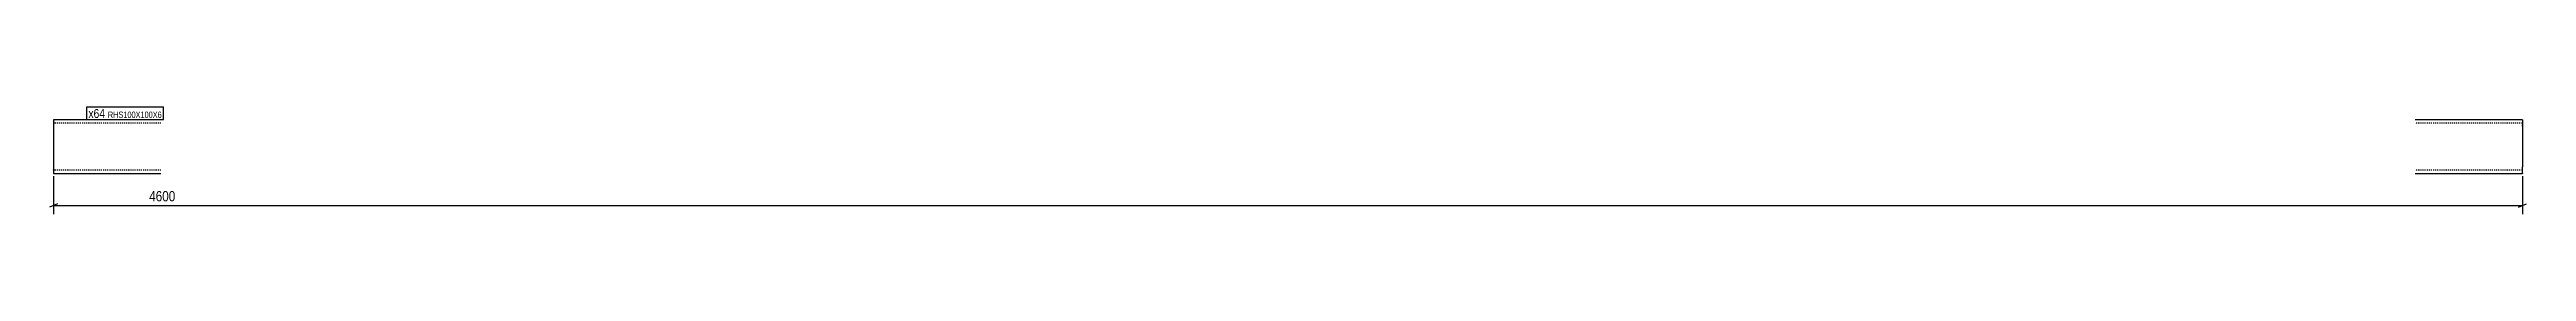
# Model space of a CAD drawing. Header units: millimetres. Extents: x 15 to 4630, y 15 to 215.
import ezdxf

# ---------------------------------------------------------------- set-up
doc = ezdxf.new("R2010")
doc.units = ezdxf.units.MM
doc.linetypes.add('DXK_LINE_DOT2', pattern=[3.9198, 1.9599, -1.9599])
for name, color, linetype in [('MÅLSÆTNING', 7, 'Continuous'), ('STÅL', 7, 'Continuous'), ('TEKST', 7, 'Continuous')]:
    doc.layers.add(name, color=color, linetype=linetype)
doc.styles.add('Arial Narrow', font='ARIALN.TTF', dxfattribs={"height": 0.2})

msp = doc.modelspace()

# ---------------------------------------------------------------- linework, layer by layer
at = {"layer": 'MÅLSÆTNING', "color": 7, "linetype": 'Continuous'}
for p, q in [((22.5, 86), (22.5, 15)), ((4622.5, 86), (4622.5, 15)), ((30, 34), (15, 28)), ((22.5, 31), (4622.5, 31)), ((4615, 28), (4630, 34))]:
    msp.add_line(p, q, dxfattribs=at)
at = {"layer": 'STÅL', "color": 2, "linetype": 'Continuous'}
for p, q in [((222.5, 191), (22.5, 191)), ((22.5, 191), (22.5, 91.9)), ((4622.5, 191), (4422.5, 191)), ((4622.5, 191), (4622.5, 190.1)), ((4622.5, 190.1), (4622.5, 187.5)), ((4622.5, 187.5), (4622.5, 179)), ((4622.5, 179), (4622.5, 103)), ((4622.5, 91), (4622.5, 103)), ((22.5, 91.9), (22.5, 91)), ((22.5, 91), (222.5, 91)), ((4422.5, 91), (4622.5, 91))]:
    msp.add_line(p, q, dxfattribs=at)
at = {"layer": 'STÅL', "color": 7, "linetype": 'DXK_LINE_DOT2'}
for p, q in [((222.5, 185), (22.5, 185)), ((4622.5, 185), (4422.5, 185)), ((4622.5, 187.5), (4622.5, 185)), ((4622.5, 179), (4622.5, 183.6)), ((22.5, 97), (22.5, 97.5)), ((222.5, 97), (22.5, 97)), ((4622.5, 97), (4422.5, 97)), ((4622.5, 97.5), (4622.5, 103)), ((4622.5, 97), (4622.5, 97.5)), ((4622.5, 91.9), (4622.5, 91))]:
    msp.add_line(p, q, dxfattribs=at)

# ---------------------------------------------------------------- next in the draw order: wipeouts: each hides what was drawn before it
at = {"color": 0}
for points, layer in [([(4448.4, 34.7), (4448.4, 62.7), (196.6, 62.7), (196.6, 34.7)], 'MÅLSÆTNING'), ([(118.4, 194.5), (118.4, 212), (87.5, 212), (87.5, 194.5)], 'TEKST')]:
    msp.add_wipeout(points, dxfattribs=at).dxf.layer = layer

# ---------------------------------------------------------------- next in the draw order: texts
at = {"layer": 'MÅLSÆTNING', "color": 3, "style": 'Arial Narrow'}
msp.add_text('4600', height=19.09, dxfattribs=at).set_placement((200.6, 38.7))

# ---------------------------------------------------------------- next in the draw order: wipeouts: each hides what was drawn before it
at = {"color": 0}
msp.add_wipeout([(118.4, 194.5), (118.4, 212), (87.5, 212), (87.5, 194.5)], dxfattribs=at).dxf.layer = 'TEKST'

# ---------------------------------------------------------------- next in the draw order: linework, layer by layer
at = {"layer": 'TEKST', "color": 7, "linetype": 'Continuous'}
msp.add_line((84.5, 191.5), (84.5, 215), dxfattribs=at)

# ---------------------------------------------------------------- next in the draw order: wipeouts: each hides what was drawn before it
at = {"color": 0}
msp.add_wipeout([(224.2, 194.5), (224.2, 207), (123.7, 207), (123.7, 194.5)], dxfattribs=at).dxf.layer = 'TEKST'

# ---------------------------------------------------------------- next in the draw order: wipeouts: each hides what was drawn before it
msp.add_wipeout([(224.2, 194.5), (224.2, 207), (123.7, 207), (123.7, 194.5)], dxfattribs=at).dxf.layer = 'TEKST'

# ---------------------------------------------------------------- next in the draw order: linework, layer by layer
at = {"layer": 'TEKST', "color": 7, "linetype": 'Continuous'}
for p, q in [((84.5, 215), (227.2, 215)), ((84.5, 191.5), (227.2, 191.5)), ((227.2, 191.5), (227.2, 215))]:
    msp.add_line(p, q, dxfattribs=at)

# ---------------------------------------------------------------- next in the draw order: texts
at = {"layer": 'TEKST', "color": 3, "style": 'Arial Narrow'}
for s, height, p in [('x64', 16.7, (87.5, 194.5)), ('RHS100X100X6', 11.93, (123.7, 194.5))]:
    msp.add_text(s, height=height, dxfattribs=at).set_placement(p)

doc.saveas('drawing.dxf')
